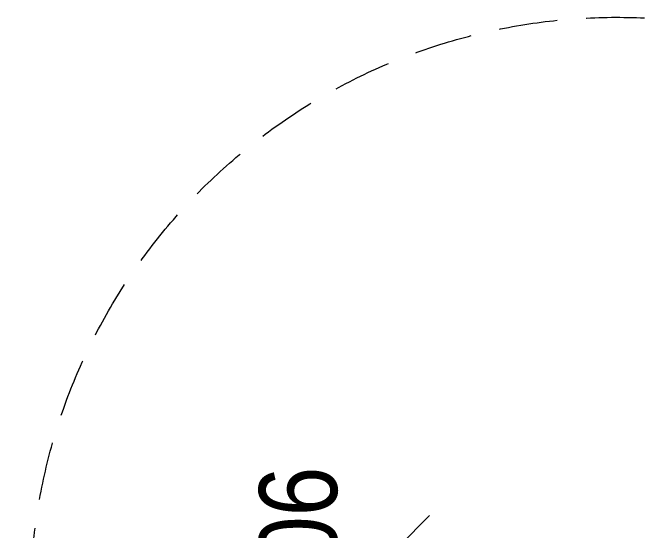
# Model space of a CAD drawing. Header units: millimetres. Extents: x 17 to 218440, y 21 to 53693.
# Drawn here: x 36035 to 36727, y 21010 to 21565 of the extents above; entities that cross this region are included whole.
import ezdxf

# ---------------------------------------------------------------- set-up
doc = ezdxf.new("R2010")
doc.units = ezdxf.units.MM
doc.header["$MEASUREMENT"] = 0
doc.linetypes.add('HIDDEN', pattern=[0.375, 0.25, -0.125])
doc.layers.add('TEXT 1', color=210, linetype='Continuous', lineweight=5)
doc.styles.add('Arial Narrow', font='ARIALN.TTF')

# ---------------------------------------------------------------- blocks, each defined once
blk = doc.blocks.new('FSASDAS')
at = {"layer": 'TEXT 1', "color": 210, "transparency": 33554687}
for p, q in [((1829930.34, 60865.59), (1829856.38, 60939.56)), ((1829981.9, 60939.56), (1829856.38, 60939.56)), ((1829961.73, 60865.59), (1829887.76, 60939.56)), ((1829993.11, 60865.59), (1829919.14, 60939.56)), ((1830024.49, 60865.59), (1829950.52, 60939.56)), ((1830055.87, 60865.59), (1829981.9, 60939.56)), ((1830129.83, 60791.63), (1830055.87, 60865.59)), ((1830055.87, 60865.59), (1830181.39, 60865.59)), ((1830161.21, 60791.63), (1830087.25, 60865.59)), ((1830192.59, 60791.63), (1830118.63, 60865.59)), ((1830223.97, 60791.63), (1830150.01, 60865.59)), ((1830255.35, 60791.63), (1830181.39, 60865.59))]:
    blk.add_line(p, q, dxfattribs=at)
at = {"layer": 'TEXT 1', "transparency": 33554687, "style": 'Arial Narrow'}
blk.add_text('+0.06', height=83.681, dxfattribs=at).set_placement((1830065.31, 60890.79))
blk = doc.blocks.new('SASA433')
at = {"color": 8, "linetype": 'HIDDEN', "lineweight": 5}
blk.add_arc((1831571.4655, 60725.5991), 2.5173, 353.1393, 96.8607, dxfattribs=at)

msp = doc.modelspace()

# ---------------------------------------------------------------- block references
at = {"xscale": -249.9999999854481, "yscale": 249.9999999854481, "zscale": 249.9999999854481}
msp.add_blockref('SASA433', (457929548.89, -15160468.53), dxfattribs=at)
at = {"rotation": 90}
msp.add_blockref('FSASDAS', (97273.31, -1809229.79), dxfattribs=at)

doc.saveas('drawing.dxf')
